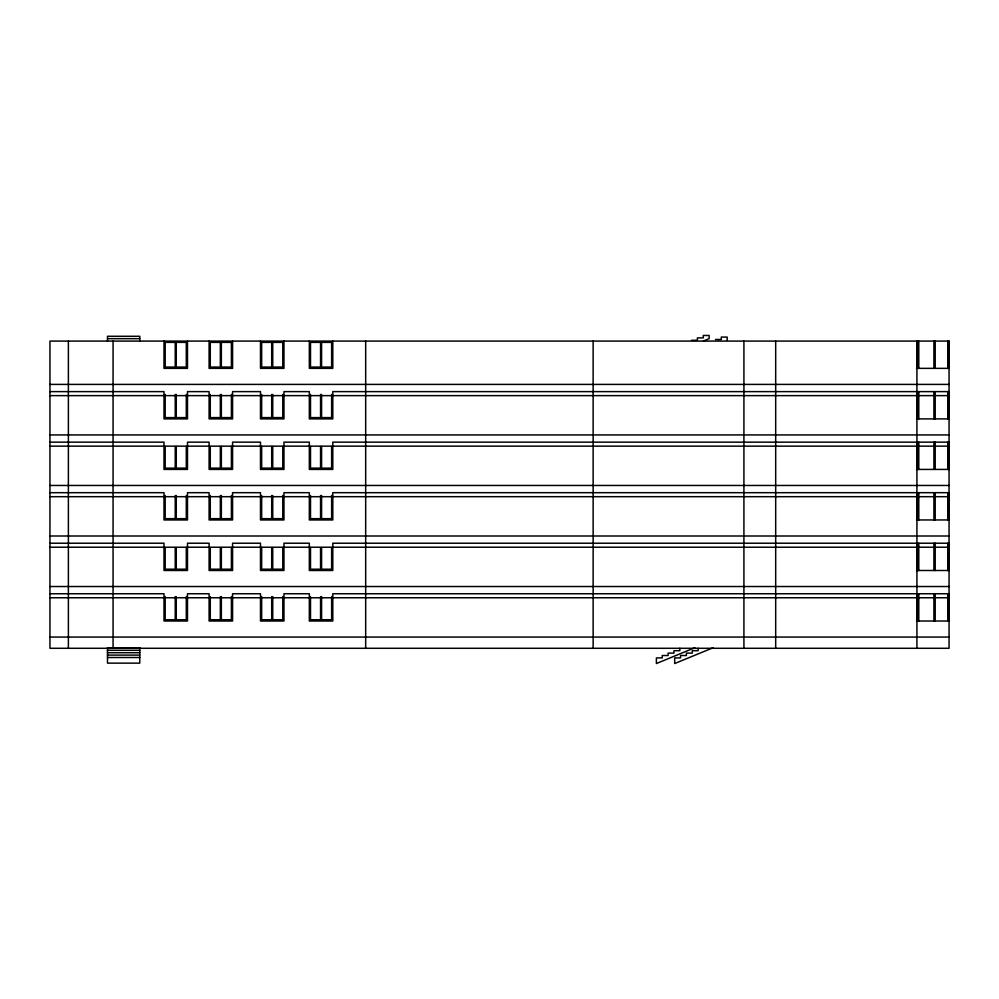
<?xml version="1.0" encoding="UTF-8"?>
<svg xmlns="http://www.w3.org/2000/svg" width="999" height="999" viewBox="0 0 999 999"><rect width="100%" height="100%" fill="white"/><g stroke="black" fill="none" stroke-linecap="round" stroke-linejoin="round"><path stroke-width="1.5" d="M703.421 341.021L709.128 338.673L709.128 335.464L703.271 335.464L703.271 337.874L697.402 337.874L697.402 340.284L691.545 340.284M694.867 647.727L656.393 663.536L656.393 657.916L662.25 657.916L662.25 655.506L668.106 655.506L668.106 653.109L673.963 653.109L673.963 650.699L679.832 650.699L679.832 648.289M713.174 647.727L674.687 663.536L674.687 657.916L680.544 657.916L680.544 655.506L686.4 655.506L686.4 653.109L692.27 653.109L692.27 650.699L698.126 650.699L698.126 648.289M107.492 338.673L139.773 338.673M715.434 339.473L721.29 339.473L721.29 337.075L727.16 337.075L727.16 340.284M916.57 368.356L949.05 368.356M49.95 384.403L949.05 384.403M49.95 391.62L163.998 391.62L163.998 418.893L187.487 418.893L187.487 391.62L209.103 391.62L209.103 418.893L232.58 418.893L232.58 391.62L260.489 391.62L260.489 418.893L283.966 418.893L283.966 391.62L309.328 391.62L309.328 418.893L332.804 418.893L332.804 391.62L916.92 391.62M949.05 391.62L917.507 391.62L917.507 418.893M49.95 395.629L949.05 395.629M916.57 418.893L949.05 418.893M49.95 434.927L949.05 434.927M49.95 442.145L163.998 442.145L163.998 469.418L187.487 469.418L187.487 442.145L209.103 442.145L209.103 469.418L232.58 469.418L232.58 442.145L260.489 442.145L260.489 469.418L283.966 469.418L283.966 442.145L309.328 442.145L309.328 469.418L332.804 469.418L332.804 442.145L916.92 442.145M949.05 442.145L917.507 442.145L917.507 469.418M49.95 446.153L949.05 446.153M916.57 469.418L949.05 469.418M49.95 485.464L949.05 485.464M49.95 492.682L163.998 492.682L163.998 519.955L187.487 519.955L187.487 492.682L209.103 492.682L209.103 519.955L232.58 519.955L232.58 492.682L260.489 492.682L260.489 519.955L283.966 519.955L283.966 492.682L309.328 492.682L309.328 519.955L332.804 519.955L332.804 492.682L916.92 492.682M949.05 492.682L917.507 492.682L917.507 519.955M49.95 496.69L949.05 496.69M916.57 519.955L949.05 519.955M49.95 536.001L949.05 536.001M49.95 543.219L163.998 543.219L163.998 570.491L187.487 570.491L187.487 543.219L209.103 543.219L209.103 570.491L232.58 570.491L232.58 543.219L260.489 543.219L260.489 570.491L283.966 570.491L283.966 543.219L309.328 543.219L309.328 570.491L332.804 570.491L332.804 543.219L916.92 543.219M949.05 543.219L917.507 543.219L917.507 570.491M49.95 547.227L949.05 547.227M916.57 570.491L949.05 570.491M49.95 586.525L949.05 586.525M49.95 593.743L163.998 593.743L163.998 621.016L187.487 621.016L187.487 593.743L209.103 593.743L209.103 621.016L232.58 621.016L232.58 593.743L260.489 593.743L260.489 621.016L283.966 621.016L283.966 593.743L309.328 593.743L309.328 621.016L332.804 621.016L332.804 593.743L916.92 593.743M949.05 593.743L917.507 593.743L917.507 621.016M49.95 597.764L949.05 597.764M916.57 621.016L949.05 621.016M49.95 637.062L949.05 637.062M107.492 647.889L139.773 647.889M107.492 650.299L139.773 650.299M107.492 652.709L139.773 652.709M107.492 655.107L139.773 655.107M107.492 657.517L139.773 657.517M948.663 341.084L948.663 368.356M948.663 391.62L948.663 418.893M948.663 442.145L948.663 469.418M948.663 492.682L948.663 519.955M948.663 543.219L948.663 570.491M948.663 593.743L948.663 621.016M947.764 341.084L947.764 368.356M947.764 391.62L947.764 418.893M947.764 442.145L947.764 469.418M947.764 492.682L947.764 519.955M947.764 543.219L947.764 570.491M947.764 593.743L947.764 621.016M935.201 341.084L935.201 368.356M935.201 391.62L935.201 418.893M935.201 442.145L935.201 469.418M935.201 492.682L935.201 519.955M935.201 543.219L935.201 570.491M935.201 593.743L935.201 621.016M933.915 341.084L933.915 368.356M933.915 391.62L933.915 418.893M933.915 442.145L933.915 469.418M933.915 492.682L933.915 519.955M933.915 543.219L933.915 570.491M933.915 593.743L933.915 621.016M918.793 341.084L918.793 368.356M918.793 391.62L918.793 418.893M918.793 442.145L918.793 469.418M918.793 492.682L918.793 519.955M918.793 543.219L918.793 570.491M918.793 593.743L918.793 621.016M917.507 341.084L917.507 368.356M916.92 341.084L916.92 648.289M775.686 341.084L775.686 648.289M743.918 341.084L743.918 648.289M593.131 341.084L593.131 648.289M365.671 341.084L365.671 648.289M332.804 341.084L332.804 368.356L309.328 368.356L309.328 341.084M331.631 394.443L331.631 417.607L321.578 417.607L321.578 394.443M331.631 446.516L331.631 468.131L321.578 468.131L321.578 446.516M331.631 495.504L331.631 518.668L321.578 518.668L321.578 495.504M331.631 547.589L331.631 569.205L321.578 569.205L321.578 547.589M331.631 596.578L331.631 619.742L321.578 619.742L321.578 596.578M320.554 394.443L320.554 417.607L310.502 417.607L310.502 394.443M320.554 446.516L320.554 468.131L310.502 468.131L310.502 446.516M320.554 495.504L320.554 518.668L310.502 518.668L310.502 495.504M320.554 547.589L320.554 569.205L310.502 569.205L310.502 547.589M320.554 596.578L320.554 619.742L310.502 619.742L310.502 596.578M283.966 341.084L283.966 368.356L260.489 368.356L260.489 341.084M282.779 394.443L282.779 417.607L272.739 417.607L272.739 394.443M282.779 446.516L282.779 468.131L272.739 468.131L272.739 446.516M282.779 495.504L282.779 518.668L272.739 518.668L272.739 495.504M282.779 547.589L282.779 569.205L272.739 569.205L272.739 547.589M282.779 596.578L282.779 619.742L272.739 619.742L272.739 596.578M271.703 394.443L271.703 417.607L261.663 417.607L261.663 394.443M271.703 446.516L271.703 468.131L261.663 468.131L261.663 446.516M271.703 495.504L271.703 518.668L261.663 518.668L261.663 495.504M271.703 547.589L271.703 569.205L261.663 569.205L261.663 547.589M271.703 596.578L271.703 619.742L261.663 619.742L261.663 596.578M232.58 341.084L232.58 368.356L209.103 368.356L209.103 341.084M231.406 394.443L231.406 417.607L221.353 417.607L221.353 394.443M231.406 446.516L231.406 468.131L221.353 468.131L221.353 446.516M231.406 495.504L231.406 518.668L221.353 518.668L221.353 495.504M231.406 547.589L231.406 569.205L221.353 569.205L221.353 547.589M231.406 596.578L231.406 619.742L221.353 619.742L221.353 596.578M220.329 394.443L220.329 417.607L210.277 417.607L210.277 394.443M220.329 446.516L220.329 468.131L210.277 468.131L210.277 446.516M220.329 495.504L220.329 518.668L210.277 518.668L210.277 495.504M220.329 547.589L220.329 569.205L210.277 569.205L210.277 547.589M220.329 596.578L220.329 619.742L210.277 619.742L210.277 596.578M187.487 341.084L187.487 368.356L163.998 368.356L163.998 341.084M186.301 394.443L186.301 417.607L176.261 417.607L176.261 394.443M186.301 446.516L186.301 468.131L176.261 468.131L176.261 446.516M186.301 495.504L186.301 518.668L176.261 518.668L176.261 495.504M186.301 547.589L186.301 569.205L176.261 569.205L176.261 547.589M186.301 596.578L186.301 619.742L176.261 619.742L176.261 596.578M175.225 394.443L175.225 417.607L165.185 417.607L165.185 394.443M175.225 446.516L175.225 468.131L165.185 468.131L165.185 446.516M175.225 495.504L175.225 518.668L165.185 518.668L165.185 495.504M175.225 547.589L175.225 569.205L165.185 569.205L165.185 547.589M175.225 596.578L175.225 619.742L165.185 619.742L165.185 596.578M139.773 341.084L139.773 336.276L107.492 336.276L107.492 341.084M139.773 647.664L139.773 663.136L107.492 663.136L107.492 647.664M113.062 341.084L113.062 648.289M68.382 341.084L68.382 648.289M949.05 341.084L49.95 341.084L49.95 648.289L949.05 648.289L949.05 341.084M175.225 342.37L165.185 342.37L165.185 367.07L175.225 367.07L175.225 342.37M186.301 342.37L176.261 342.37L176.261 367.07L186.301 367.07L186.301 342.37M220.329 342.37L210.277 342.37L210.277 367.07L220.329 367.07L220.329 342.37M231.406 342.37L221.353 342.37L221.353 367.07L231.406 367.07L231.406 342.37M271.703 342.37L261.663 342.37L261.663 367.07L271.703 367.07L271.703 342.37M282.779 342.37L272.739 342.37L272.739 367.07L282.779 367.07L282.779 342.37M320.554 342.37L310.502 342.37L310.502 367.07L320.554 367.07L320.554 342.37M331.631 342.37L321.578 342.37L321.578 367.07L331.631 367.07L331.631 342.37"/></g></svg>
